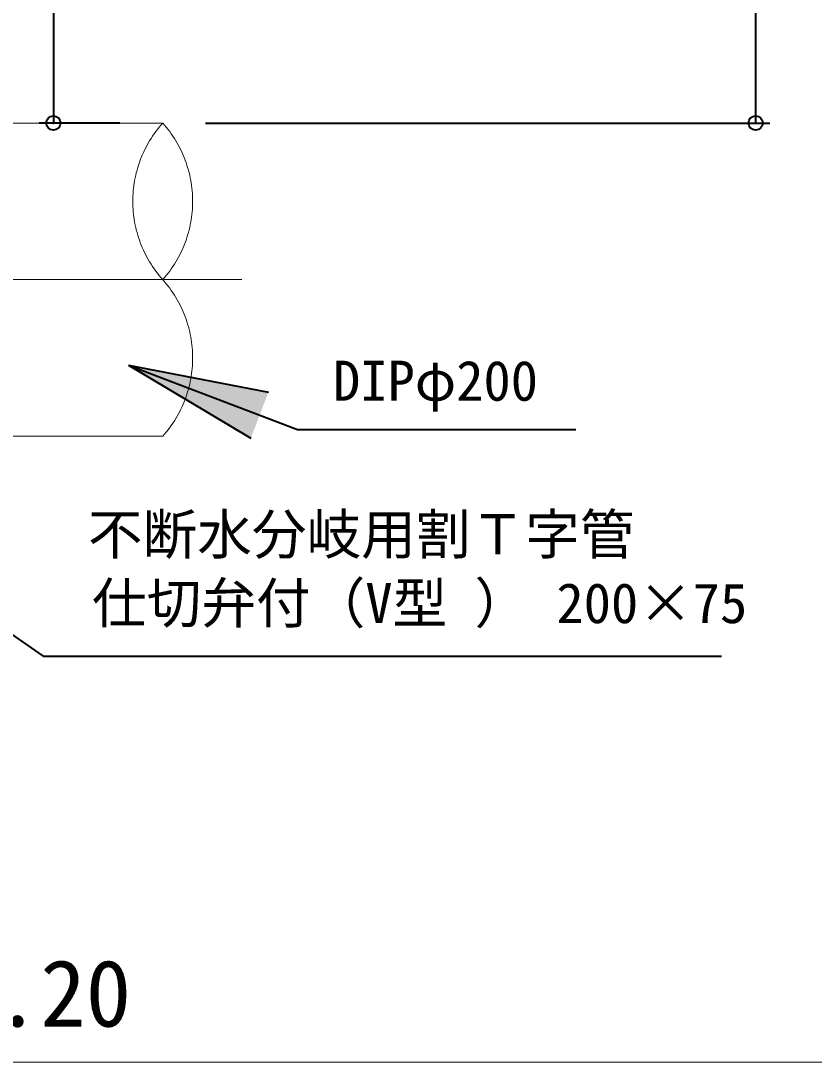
# Model space of a CAD drawing. Units: millimetres at full size, sheet at 1:20; details may follow other scales. Extents: x -5803 to 5817, y -3160 to 3160.
# Drawn here: x -1879 to -1322, y 1120 to 1852 of the extents above; entities that cross this region are included whole.
import ezdxf
from ezdxf.enums import TextEntityAlignment as Align

# ---------------------------------------------------------------- set-up
doc = ezdxf.new("R2010")
doc.units = ezdxf.units.MM
doc.header["$LTSCALE"] = 20
doc.header["$PDMODE"] = 32
doc.header["$PDSIZE"] = 10
doc.linetypes.add('DOUBLE_CHAIN2', pattern=[12.8, 9, -1, 0.6, -0.6, 0.6, -1])
for name, color, linetype, lineweight in [('0-7_TEMP01', 3, 'Continuous', 18), ('0-E_寸法', 1, 'Continuous', 40), ('1-1_配水管', 4, 'DOUBLE_CHAIN2', 9)]:
    doc.layers.add(name, color=color, linetype=linetype, lineweight=lineweight)
doc.layers.add('0-F_注釈', color=1, linetype='Continuous')
doc.styles.add('ＭＳ ゴシック', font='')
doc.styles.get('ＭＳ ゴシック').set_extended_font_data('MS Gothic')

msp = doc.modelspace()

# ---------------------------------------------------------------- linework, layer by layer
at = {"layer": '0-7_TEMP01'}
for p, q in [((-2412.15, 1669.99), (-1723.98, 1669.99)), ((-4176.06, 1120.37), (1523.94, 1120.37))]:
    msp.add_line(p, q, dxfattribs=at)
at = {"layer": '0-E_寸法'}
for p, q in [((-1363.09, 2579.98), (-1363.09, 1779.98)), ((-1856.38, 2005.99), (-1856.38, 1779.98)), ((-1809.58, 1779.98), (-1866.38, 1779.98)), ((-1749.58, 1779.98), (-1353.09, 1779.98)), ((-1803.53, 1609.81), (-1684.96, 1564.7)), ((-1803.53, 1609.81), (-1705.32, 1591.02)), ((-1803.53, 1609.81), (-1717.67, 1558.56)), ((-1684.96, 1564.7), (-1489.34, 1564.7)), ((-2001.39, 1501.13), (-1863.44, 1405.43)), ((-1863.44, 1405.43), (-1387.08, 1405.43))]:
    msp.add_line(p, q, dxfattribs=at)
for p in [(-1856.38, 1779.98), (-1363.09, 1779.98)]:
    msp.add_point(p, dxfattribs=at)
msp.add_solid([(-1705.32, 1591.02), (-1717.67, 1558.56), (-1803.53, 1609.81)], dxfattribs=at)
at = {"layer": '1-1_配水管'}
for p, q in [((-1779.58, 1779.98), (-1892.06, 1779.98)), ((-1779.58, 1559.99), (-1892.06, 1559.99))]:
    msp.add_line(p, q, dxfattribs=at)
for centre, start, end in [((-1718.09, 1724.98), 138.19, 221.81), ((-1841.08, 1724.98), 318.19, 41.81), ((-1841.08, 1614.99), 318.19, 41.81)]:
    msp.add_arc(centre, 82.5, start, end, dxfattribs=at)

# ---------------------------------------------------------------- texts
at = {"layer": '0-E_寸法', "style": 'ＭＳ ゴシック'}
for s, p in [('DIPφ200', (-1659.96, 1576.49)), ('不断水分岐用割Ｔ字管', (-1832.15, 1468.61)), ('仕切弁付（V型 ） 200×75', (-1829.23, 1420.29))]:
    msp.add_text(s, height=28.15, dxfattribs=at).set_placement(p, align=Align.BOTTOM_LEFT)
at = {"layer": '0-F_注釈', "style": 'ＭＳ ゴシック'}
msp.add_text('土被り h=1.20', height=46.92, dxfattribs=at).set_placement((-2217.16, 1131.27), align=Align.BOTTOM_LEFT)

doc.saveas('drawing.dxf')
